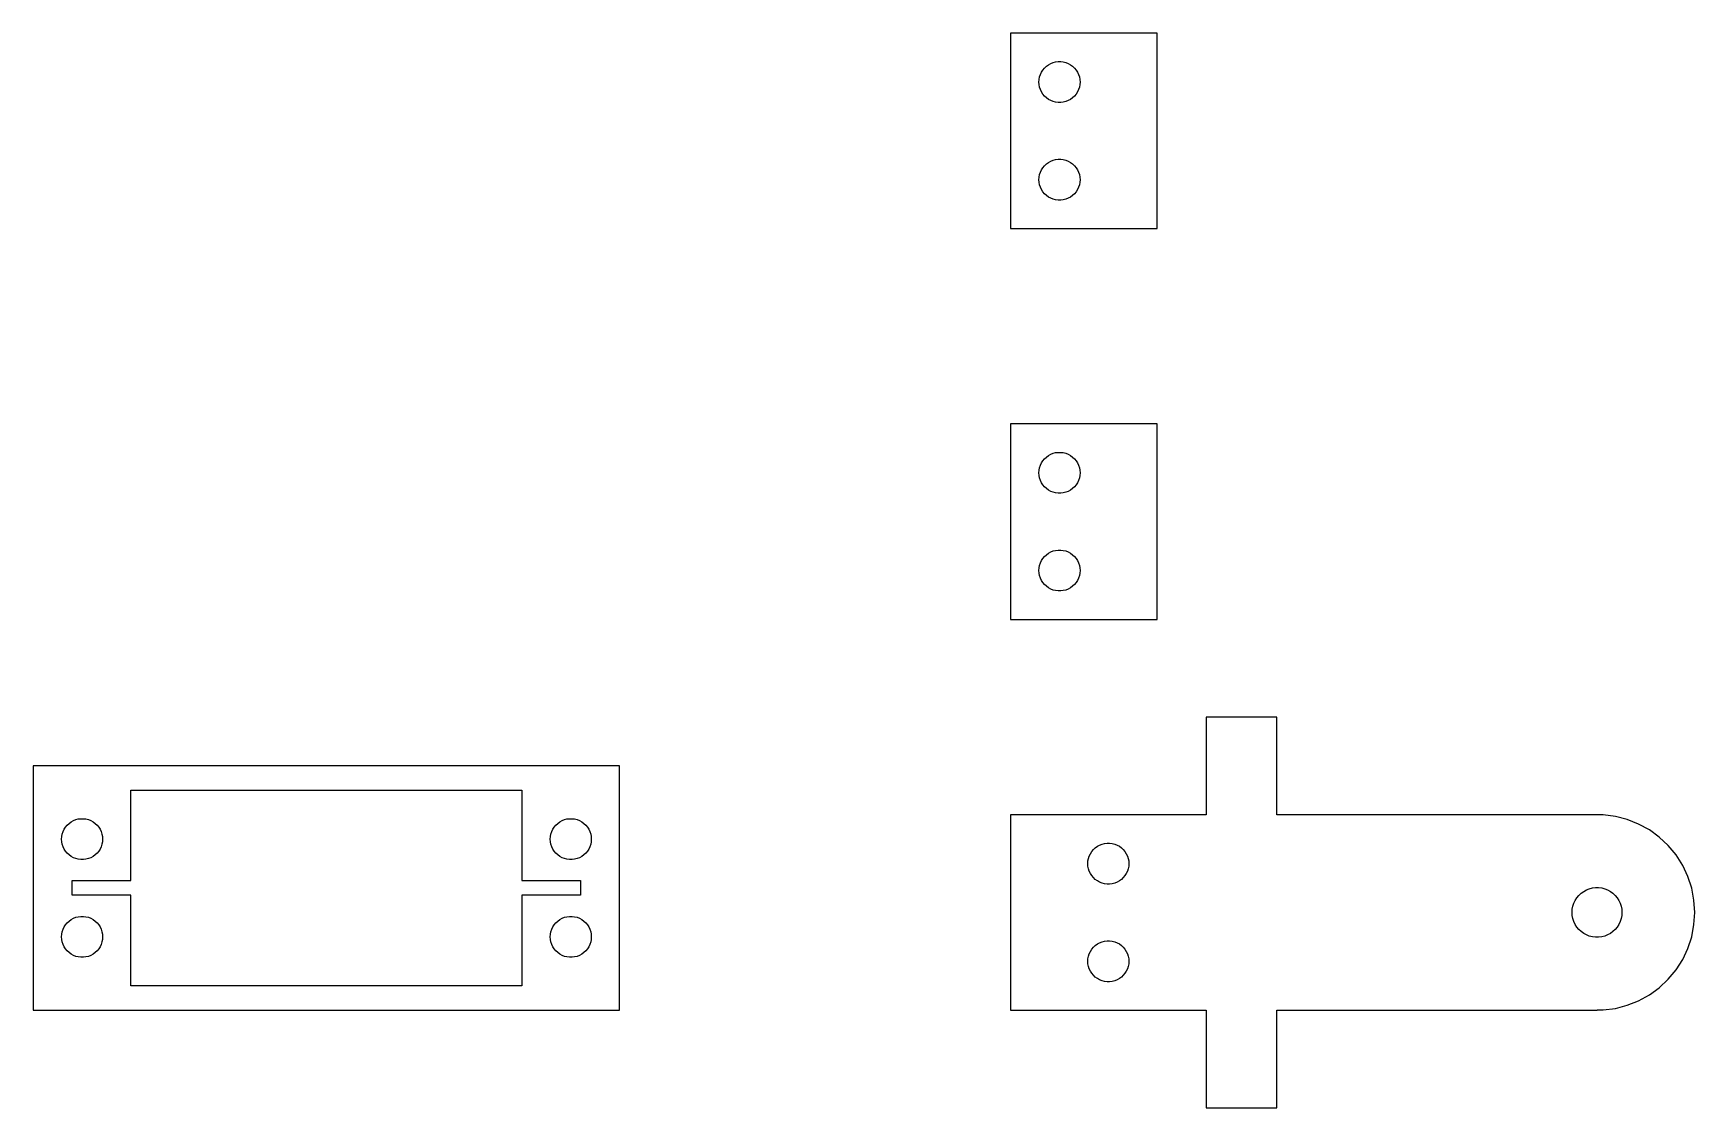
# Model space of a CAD drawing. Header units: metres. Extents: x 0 to 170, y -10 to 100.
import ezdxf

# ---------------------------------------------------------------- set-up
doc = ezdxf.new("R2010")
doc.units = ezdxf.units.M

msp = doc.modelspace()

# ---------------------------------------------------------------- linework, layer by layer
for p, q in [((115, 100), (100, 100)), ((100, 100), (100, 80)), ((115, 80), (115, 100)), ((103.875, 96.7731), (104.106, 96.9001)), ((104.106, 96.9001), (104.351, 96.9972)), ((104.351, 96.9972), (104.606, 97.0628)), ((104.606, 97.0628), (104.868, 97.0959)), ((104.868, 97.0959), (105.132, 97.0959)), ((105.132, 97.0959), (105.393, 97.0628)), ((105.393, 97.0628), (105.649, 96.9972)), ((105.649, 96.9972), (105.894, 96.9001)), ((105.894, 96.9001), (106.125, 96.7731)), ((102.9, 95), (102.917, 95.2632)), ((102.917, 95.2632), (102.966, 95.5222)), ((102.966, 95.5222), (103.047, 95.7731)), ((103.047, 95.7731), (103.16, 96.0117)), ((103.16, 96.0117), (103.301, 96.2343)), ((103.301, 96.2343), (103.469, 96.4375)), ((103.469, 96.4375), (103.661, 96.6181)), ((103.661, 96.6181), (103.875, 96.7731)), ((106.125, 96.7731), (106.339, 96.6181)), ((106.339, 96.6181), (106.531, 96.4375)), ((106.531, 96.4375), (106.699, 96.2343)), ((106.699, 96.2343), (106.84, 96.0117)), ((106.84, 96.0117), (106.953, 95.7731)), ((106.953, 95.7731), (107.034, 95.5222)), ((107.034, 95.5222), (107.083, 95.2632)), ((107.083, 95.2632), (107.1, 95)), ((102.917, 94.7368), (102.9, 95)), ((102.966, 94.4777), (102.917, 94.7368)), ((103.047, 94.2269), (102.966, 94.4777)), ((103.16, 93.9883), (103.047, 94.2269)), ((103.301, 93.7656), (103.16, 93.9883)), ((103.469, 93.5624), (103.301, 93.7656)), ((103.661, 93.3819), (103.469, 93.5624)), ((106.531, 93.5624), (106.339, 93.3819)), ((106.699, 93.7656), (106.531, 93.5624)), ((106.84, 93.9883), (106.699, 93.7656)), ((106.953, 94.2269), (106.84, 93.9883)), ((107.034, 94.4777), (106.953, 94.2269)), ((107.083, 94.7368), (107.034, 94.4777)), ((107.1, 95), (107.083, 94.7368)), ((103.875, 93.2269), (103.661, 93.3819)), ((104.106, 93.0999), (103.875, 93.2269)), ((104.351, 93.0028), (104.106, 93.0999)), ((104.606, 92.9372), (104.351, 93.0028)), ((104.868, 92.9041), (104.606, 92.9372)), ((105.132, 92.9041), (104.868, 92.9041)), ((105.393, 92.9372), (105.132, 92.9041)), ((105.649, 93.0028), (105.393, 92.9372)), ((105.894, 93.0999), (105.649, 93.0028)), ((106.125, 93.2269), (105.894, 93.0999)), ((106.339, 93.3819), (106.125, 93.2269)), ((103.661, 86.6181), (103.875, 86.7731)), ((103.875, 86.7731), (104.106, 86.9001)), ((104.106, 86.9001), (104.351, 86.9972)), ((104.351, 86.9972), (104.606, 87.0628)), ((104.606, 87.0628), (104.868, 87.0959)), ((104.868, 87.0959), (105.132, 87.0959)), ((105.132, 87.0959), (105.393, 87.0628)), ((105.393, 87.0628), (105.649, 86.9972)), ((105.649, 86.9972), (105.894, 86.9001)), ((105.894, 86.9001), (106.125, 86.7731)), ((106.125, 86.7731), (106.339, 86.6181)), ((102.9, 85), (102.917, 85.2632)), ((102.917, 84.7368), (102.9, 85)), ((102.917, 85.2632), (102.966, 85.5222)), ((102.966, 85.5222), (103.047, 85.7731)), ((103.047, 85.7731), (103.16, 86.0117)), ((103.16, 86.0117), (103.301, 86.2343)), ((103.301, 86.2343), (103.469, 86.4375)), ((103.469, 86.4375), (103.661, 86.6181)), ((106.339, 86.6181), (106.531, 86.4375)), ((106.531, 86.4375), (106.699, 86.2343)), ((106.699, 86.2343), (106.84, 86.0117)), ((106.84, 86.0117), (106.953, 85.7731)), ((106.953, 85.7731), (107.034, 85.5222)), ((107.034, 85.5222), (107.083, 85.2632)), ((107.083, 85.2632), (107.1, 85)), ((107.1, 85), (107.083, 84.7368)), ((102.966, 84.4777), (102.917, 84.7368)), ((103.047, 84.2269), (102.966, 84.4777)), ((103.16, 83.9883), (103.047, 84.2269)), ((103.301, 83.7656), (103.16, 83.9883)), ((103.469, 83.5624), (103.301, 83.7656)), ((103.661, 83.3819), (103.469, 83.5624)), ((103.875, 83.2269), (103.661, 83.3819)), ((106.339, 83.3819), (106.125, 83.2269)), ((106.531, 83.5624), (106.339, 83.3819)), ((106.699, 83.7656), (106.531, 83.5624)), ((106.84, 83.9883), (106.699, 83.7656)), ((106.953, 84.2269), (106.84, 83.9883)), ((107.034, 84.4777), (106.953, 84.2269)), ((107.083, 84.7368), (107.034, 84.4777)), ((104.106, 83.0999), (103.875, 83.2269)), ((104.351, 83.0028), (104.106, 83.0999)), ((104.606, 82.9372), (104.351, 83.0028)), ((104.868, 82.9041), (104.606, 82.9372)), ((105.132, 82.9041), (104.868, 82.9041)), ((105.393, 82.9372), (105.132, 82.9041)), ((105.649, 83.0028), (105.393, 82.9372)), ((105.894, 83.0999), (105.649, 83.0028)), ((106.125, 83.2269), (105.894, 83.0999)), ((100, 80), (115, 80)), ((115, 60), (100, 60)), ((100, 60), (100, 40)), ((115, 40), (115, 60)), ((103.16, 56.0117), (103.301, 56.2343)), ((103.301, 56.2343), (103.469, 56.4375)), ((103.469, 56.4375), (103.661, 56.6181)), ((103.661, 56.6181), (103.875, 56.7731)), ((103.875, 56.7731), (104.106, 56.9001)), ((104.106, 56.9001), (104.351, 56.9972)), ((104.351, 56.9972), (104.606, 57.0628)), ((104.606, 57.0628), (104.868, 57.0959)), ((104.868, 57.0959), (105.132, 57.0959)), ((105.132, 57.0959), (105.393, 57.0628)), ((105.393, 57.0628), (105.649, 56.9972)), ((105.649, 56.9972), (105.894, 56.9001)), ((105.894, 56.9001), (106.125, 56.7731)), ((106.125, 56.7731), (106.339, 56.6181)), ((106.339, 56.6181), (106.531, 56.4375)), ((106.531, 56.4375), (106.699, 56.2343)), ((106.699, 56.2343), (106.84, 56.0117)), ((102.9, 55), (102.917, 55.2632)), ((102.917, 54.7368), (102.9, 55)), ((102.917, 55.2632), (102.966, 55.5222)), ((102.966, 54.4777), (102.917, 54.7368)), ((102.966, 55.5222), (103.047, 55.7731)), ((103.047, 54.2269), (102.966, 54.4777)), ((103.047, 55.7731), (103.16, 56.0117)), ((106.84, 56.0117), (106.953, 55.7731)), ((106.953, 55.7731), (107.034, 55.5222)), ((107.034, 54.4777), (106.953, 54.2269)), ((107.034, 55.5222), (107.083, 55.2632)), ((107.083, 54.7368), (107.034, 54.4777)), ((107.083, 55.2632), (107.1, 55)), ((107.1, 55), (107.083, 54.7368)), ((103.16, 53.9883), (103.047, 54.2269)), ((103.301, 53.7656), (103.16, 53.9883)), ((103.469, 53.5624), (103.301, 53.7656)), ((103.661, 53.3819), (103.469, 53.5624)), ((103.875, 53.2269), (103.661, 53.3819)), ((104.106, 53.0999), (103.875, 53.2269)), ((104.351, 53.0028), (104.106, 53.0999)), ((104.606, 52.9372), (104.351, 53.0028)), ((104.868, 52.9041), (104.606, 52.9372)), ((105.132, 52.9041), (104.868, 52.9041)), ((105.393, 52.9372), (105.132, 52.9041)), ((105.649, 53.0028), (105.393, 52.9372)), ((105.894, 53.0999), (105.649, 53.0028)), ((106.125, 53.2269), (105.894, 53.0999)), ((106.339, 53.3819), (106.125, 53.2269)), ((106.531, 53.5624), (106.339, 53.3819)), ((106.699, 53.7656), (106.531, 53.5624)), ((106.84, 53.9883), (106.699, 53.7656)), ((106.953, 54.2269), (106.84, 53.9883)), ((103.047, 45.7731), (103.16, 46.0117)), ((103.16, 46.0117), (103.301, 46.2343)), ((103.301, 46.2343), (103.469, 46.4375)), ((103.469, 46.4375), (103.661, 46.6181)), ((103.661, 46.6181), (103.875, 46.7731)), ((103.875, 46.7731), (104.106, 46.9001)), ((104.106, 46.9001), (104.351, 46.9972)), ((104.351, 46.9972), (104.606, 47.0628)), ((104.606, 47.0628), (104.868, 47.0959)), ((104.868, 47.0959), (105.132, 47.0959)), ((105.132, 47.0959), (105.393, 47.0628)), ((105.393, 47.0628), (105.649, 46.9972)), ((105.649, 46.9972), (105.894, 46.9001)), ((105.894, 46.9001), (106.125, 46.7731)), ((106.125, 46.7731), (106.339, 46.6181)), ((106.339, 46.6181), (106.531, 46.4375)), ((106.531, 46.4375), (106.699, 46.2343)), ((106.699, 46.2343), (106.84, 46.0117)), ((106.84, 46.0117), (106.953, 45.7731)), ((102.9, 45), (102.917, 45.2632)), ((102.917, 44.7368), (102.9, 45)), ((102.917, 45.2632), (102.966, 45.5222)), ((102.966, 44.4777), (102.917, 44.7368)), ((102.966, 45.5222), (103.047, 45.7731)), ((103.047, 44.2269), (102.966, 44.4777)), ((103.16, 43.9883), (103.047, 44.2269)), ((106.953, 44.2269), (106.84, 43.9883)), ((106.953, 45.7731), (107.034, 45.5222)), ((107.034, 44.4777), (106.953, 44.2269)), ((107.034, 45.5222), (107.083, 45.2632)), ((107.083, 44.7368), (107.034, 44.4777)), ((107.083, 45.2632), (107.1, 45)), ((107.1, 45), (107.083, 44.7368)), ((103.301, 43.7656), (103.16, 43.9883)), ((103.469, 43.5624), (103.301, 43.7656)), ((103.661, 43.3819), (103.469, 43.5624)), ((103.875, 43.2269), (103.661, 43.3819)), ((104.106, 43.0999), (103.875, 43.2269)), ((104.351, 43.0028), (104.106, 43.0999)), ((104.606, 42.9372), (104.351, 43.0028)), ((104.868, 42.9041), (104.606, 42.9372)), ((105.132, 42.9041), (104.868, 42.9041)), ((105.393, 42.9372), (105.132, 42.9041)), ((105.649, 43.0028), (105.393, 42.9372)), ((105.894, 43.0999), (105.649, 43.0028)), ((106.125, 43.2269), (105.894, 43.0999)), ((106.339, 43.3819), (106.125, 43.2269)), ((106.531, 43.5624), (106.339, 43.3819)), ((106.699, 43.7656), (106.531, 43.5624)), ((106.84, 43.9883), (106.699, 43.7656)), ((100, 40), (115, 40)), ((127.25, 30), (120, 30)), ((120, 30), (120, 20)), ((127.25, 20), (127.25, 30)), ((60, 25), (0, 25)), ((0, 25), (0, 0)), ((60, 0), (60, 25)), ((10, 13.25), (10, 22.5)), ((10, 22.5), (50, 22.5)), ((50, 22.5), (50, 13.25)), ((3.15974, 18.5117), (3.30106, 18.7343)), ((3.30106, 18.7343), (3.46916, 18.9375)), ((3.46916, 18.9375), (3.66141, 19.1181)), ((3.66141, 19.1181), (3.87476, 19.2731)), ((3.87476, 19.2731), (4.10585, 19.4001)), ((4.10585, 19.4001), (4.35106, 19.4972)), ((4.35106, 19.4972), (4.60649, 19.5628)), ((4.60649, 19.5628), (4.86813, 19.5959)), ((4.86813, 19.5959), (5.13185, 19.5959)), ((5.13185, 19.5959), (5.39349, 19.5628)), ((5.39349, 19.5628), (5.64893, 19.4972)), ((5.64893, 19.4972), (5.89413, 19.4001)), ((5.89413, 19.4001), (6.12523, 19.2731)), ((6.12523, 19.2731), (6.33858, 19.1181)), ((6.33858, 19.1181), (6.53082, 18.9375)), ((6.53082, 18.9375), (6.69893, 18.7343)), ((6.69893, 18.7343), (6.84024, 18.5117)), ((53.1597, 18.5117), (53.3011, 18.7343)), ((53.3011, 18.7343), (53.4692, 18.9375)), ((53.4692, 18.9375), (53.6614, 19.1181)), ((53.6614, 19.1181), (53.8748, 19.2731)), ((53.8748, 19.2731), (54.1059, 19.4001)), ((54.1059, 19.4001), (54.3511, 19.4972)), ((54.3511, 19.4972), (54.6065, 19.5628)), ((54.6065, 19.5628), (54.8681, 19.5959)), ((54.8681, 19.5959), (55.1319, 19.5959)), ((55.1319, 19.5959), (55.3935, 19.5628)), ((55.3935, 19.5628), (55.6489, 19.4972)), ((55.6489, 19.4972), (55.8941, 19.4001)), ((55.8941, 19.4001), (56.1252, 19.2731)), ((56.1252, 19.2731), (56.3386, 19.1181)), ((56.3386, 19.1181), (56.5308, 18.9375)), ((56.5308, 18.9375), (56.6989, 18.7343)), ((56.6989, 18.7343), (56.8402, 18.5117)), ((120, 20), (100, 20)), ((100, 20), (100, 0)), ((160, 20), (127.25, 20)), ((160, 19.9803), (160, 20)), ((160.628, 19.9803), (160, 19.9803)), ((161.874, 19.8229), (160.628, 19.9803)), ((163.09, 19.5106), (161.874, 19.8229)), ((164.258, 19.0483), (163.09, 19.5106)), ((165.358, 18.4433), (164.258, 19.0483)), ((2.89999, 17.5), (2.91655, 17.7632)), ((2.91655, 17.2368), (2.89999, 17.5)), ((2.91655, 17.7632), (2.96597, 18.0222)), ((2.96597, 16.9777), (2.91655, 17.2368)), ((2.96597, 18.0222), (3.04745, 18.2731)), ((3.04745, 18.2731), (3.15974, 18.5117)), ((6.84024, 18.5117), (6.95253, 18.2731)), ((6.95253, 18.2731), (7.03401, 18.0222)), ((7.03401, 18.0222), (7.08344, 17.7632)), ((7.08344, 17.2368), (7.03401, 16.9777)), ((7.08344, 17.7632), (7.09999, 17.5)), ((7.09999, 17.5), (7.08344, 17.2368)), ((52.9, 17.5), (52.9165, 17.7632)), ((52.9165, 17.2368), (52.9, 17.5)), ((52.9165, 17.7632), (52.966, 18.0222)), ((52.966, 16.9777), (52.9165, 17.2368)), ((52.966, 18.0222), (53.0475, 18.2731)), ((53.0475, 18.2731), (53.1597, 18.5117)), ((56.8402, 18.5117), (56.9525, 18.2731)), ((56.9525, 18.2731), (57.034, 18.0222)), ((57.034, 18.0222), (57.0834, 17.7632)), ((57.0834, 17.2368), (57.034, 16.9777)), ((57.0834, 17.7632), (57.1, 17.5)), ((57.1, 17.5), (57.0834, 17.2368)), ((109.351, 16.9972), (109.606, 17.0628)), ((109.606, 17.0628), (109.868, 17.0959)), ((109.868, 17.0959), (110.132, 17.0959)), ((110.132, 17.0959), (110.393, 17.0628)), ((110.393, 17.0628), (110.649, 16.9972)), ((166.374, 17.7051), (165.358, 18.4433)), ((167.29, 16.8455), (166.374, 17.7051)), ((3.04745, 16.7269), (2.96597, 16.9777)), ((3.15974, 16.4883), (3.04745, 16.7269)), ((3.30106, 16.2656), (3.15974, 16.4883)), ((3.46916, 16.0624), (3.30106, 16.2656)), ((3.66141, 15.8819), (3.46916, 16.0624)), ((3.87476, 15.7269), (3.66141, 15.8819)), ((4.10585, 15.5999), (3.87476, 15.7269)), ((4.35106, 15.5028), (4.10585, 15.5999)), ((4.60649, 15.4372), (4.35106, 15.5028)), ((4.86813, 15.4041), (4.60649, 15.4372)), ((5.13185, 15.4041), (4.86813, 15.4041)), ((5.39349, 15.4372), (5.13185, 15.4041)), ((5.64893, 15.5028), (5.39349, 15.4372)), ((5.89413, 15.5999), (5.64893, 15.5028)), ((6.12523, 15.7269), (5.89413, 15.5999)), ((6.33858, 15.8819), (6.12523, 15.7269)), ((6.53082, 16.0624), (6.33858, 15.8819)), ((6.69893, 16.2656), (6.53082, 16.0624)), ((6.84024, 16.4883), (6.69893, 16.2656)), ((6.95253, 16.7269), (6.84024, 16.4883)), ((7.03401, 16.9777), (6.95253, 16.7269)), ((53.0475, 16.7269), (52.966, 16.9777)), ((53.1597, 16.4883), (53.0475, 16.7269)), ((53.3011, 16.2656), (53.1597, 16.4883)), ((53.4692, 16.0624), (53.3011, 16.2656)), ((53.6614, 15.8819), (53.4692, 16.0624)), ((53.8748, 15.7269), (53.6614, 15.8819)), ((54.1059, 15.5999), (53.8748, 15.7269)), ((54.3511, 15.5028), (54.1059, 15.5999)), ((54.6065, 15.4372), (54.3511, 15.5028)), ((54.8681, 15.4041), (54.6065, 15.4372)), ((55.1319, 15.4041), (54.8681, 15.4041)), ((55.3935, 15.4372), (55.1319, 15.4041)), ((55.6489, 15.5028), (55.3935, 15.4372)), ((55.8941, 15.5999), (55.6489, 15.5028)), ((56.1252, 15.7269), (55.8941, 15.5999)), ((56.3386, 15.8819), (56.1252, 15.7269)), ((56.5308, 16.0624), (56.3386, 15.8819)), ((56.6989, 16.2656), (56.5308, 16.0624)), ((56.8402, 16.4883), (56.6989, 16.2656)), ((56.9525, 16.7269), (56.8402, 16.4883)), ((57.034, 16.9777), (56.9525, 16.7269)), ((107.917, 15.2632), (107.966, 15.5222)), ((107.966, 15.5222), (108.047, 15.7731)), ((108.047, 15.7731), (108.16, 16.0117)), ((108.16, 16.0117), (108.301, 16.2343)), ((108.301, 16.2343), (108.469, 16.4375)), ((108.469, 16.4375), (108.661, 16.6181)), ((108.661, 16.6181), (108.875, 16.7731)), ((108.875, 16.7731), (109.106, 16.9001)), ((109.106, 16.9001), (109.351, 16.9972)), ((110.649, 16.9972), (110.894, 16.9001)), ((110.894, 16.9001), (111.125, 16.7731)), ((111.125, 16.7731), (111.339, 16.6181)), ((111.339, 16.6181), (111.531, 16.4375)), ((111.531, 16.4375), (111.699, 16.2343)), ((111.699, 16.2343), (111.84, 16.0117)), ((111.84, 16.0117), (111.953, 15.7731)), ((111.953, 15.7731), (112.034, 15.5222)), ((112.034, 15.5222), (112.083, 15.2632)), ((168.09, 15.8778), (167.29, 16.8455)), ((168.763, 14.8175), (168.09, 15.8778)), ((107.9, 15), (107.917, 15.2632)), ((107.917, 14.7368), (107.9, 15)), ((107.966, 14.4777), (107.917, 14.7368)), ((108.047, 14.2269), (107.966, 14.4777)), ((108.16, 13.9883), (108.047, 14.2269)), ((108.301, 13.7656), (108.16, 13.9883)), ((108.469, 13.5624), (108.301, 13.7656)), ((111.699, 13.7656), (111.531, 13.5624)), ((111.84, 13.9883), (111.699, 13.7656)), ((111.953, 14.2269), (111.84, 13.9883)), ((112.034, 14.4777), (111.953, 14.2269)), ((112.083, 14.7368), (112.034, 14.4777)), ((112.083, 15.2632), (112.1, 15)), ((112.1, 15), (112.083, 14.7368)), ((169.298, 13.6812), (168.763, 14.8175)), ((169.686, 12.4869), (169.298, 13.6812)), ((4, 11.75), (4, 13.25)), ((4, 13.25), (10, 13.25)), ((50, 13.25), (56, 13.25)), ((56, 13.25), (56, 11.75)), ((108.661, 13.3819), (108.469, 13.5624)), ((108.875, 13.2269), (108.661, 13.3819)), ((109.106, 13.0999), (108.875, 13.2269)), ((109.351, 13.0028), (109.106, 13.0999)), ((109.606, 12.9372), (109.351, 13.0028)), ((109.868, 12.9041), (109.606, 12.9372)), ((110.132, 12.9041), (109.868, 12.9041)), ((110.393, 12.9372), (110.132, 12.9041)), ((110.649, 13.0028), (110.393, 12.9372)), ((110.894, 13.0999), (110.649, 13.0028)), ((111.125, 13.2269), (110.894, 13.0999)), ((111.339, 13.3819), (111.125, 13.2269)), ((111.531, 13.5624), (111.339, 13.3819)), ((158.141, 11.7456), (158.375, 11.9648)), ((158.375, 11.9648), (158.634, 12.153)), ((158.634, 12.153), (158.914, 12.3073)), ((158.914, 12.3073), (159.212, 12.4252)), ((159.212, 12.4252), (159.522, 12.5048)), ((159.522, 12.5048), (159.84, 12.545)), ((159.84, 12.545), (160.16, 12.545)), ((160.16, 12.545), (160.478, 12.5048)), ((160.478, 12.5048), (160.788, 12.4252)), ((160.788, 12.4252), (161.086, 12.3073)), ((161.086, 12.3073), (161.366, 12.153)), ((161.366, 12.153), (161.625, 11.9648)), ((161.625, 11.9648), (161.859, 11.7456)), ((169.921, 11.2533), (169.686, 12.4869)), ((10, 11.75), (4, 11.75)), ((10, 2.5), (10, 11.75)), ((56, 11.75), (50, 11.75)), ((50, 11.75), (50, 2.5)), ((157.45, 10), (157.47, 10.3196)), ((157.47, 10.3196), (157.53, 10.6342)), ((157.53, 10.6342), (157.629, 10.9387)), ((157.629, 10.9387), (157.765, 11.2285)), ((157.765, 11.2285), (157.937, 11.4988)), ((157.937, 11.4988), (158.141, 11.7456)), ((161.859, 11.7456), (162.063, 11.4988)), ((162.063, 11.4988), (162.235, 11.2285)), ((162.235, 11.2285), (162.371, 10.9387)), ((162.371, 10.9387), (162.47, 10.6342)), ((162.47, 10.6342), (162.53, 10.3196)), ((162.53, 10.3196), (162.55, 10)), ((170, 10), (169.921, 11.2533)), ((3.04745, 8.27306), (3.15974, 8.51167)), ((3.15974, 8.51167), (3.30106, 8.73434)), ((3.30106, 8.73434), (3.46916, 8.93755)), ((3.46916, 8.93755), (3.66141, 9.11807)), ((3.66141, 9.11807), (3.87476, 9.27309)), ((3.87476, 9.27309), (4.10585, 9.40013)), ((4.10585, 9.40013), (4.35106, 9.49721)), ((4.35106, 9.49721), (4.60649, 9.56279)), ((4.60649, 9.56279), (4.86813, 9.59586)), ((4.86813, 9.59586), (5.13185, 9.59586)), ((5.13185, 9.59586), (5.39349, 9.56279)), ((5.39349, 9.56279), (5.64893, 9.49721)), ((5.64893, 9.49721), (5.89413, 9.40013)), ((5.89413, 9.40013), (6.12523, 9.27309)), ((6.12523, 9.27309), (6.33858, 9.11807)), ((6.33858, 9.11807), (6.53082, 8.93755)), ((6.53082, 8.93755), (6.69893, 8.73434)), ((6.69893, 8.73434), (6.84024, 8.51167)), ((6.84024, 8.51167), (6.95253, 8.27306)), ((53.0475, 8.27306), (53.1597, 8.51167)), ((53.1597, 8.51167), (53.3011, 8.73434)), ((53.3011, 8.73434), (53.4692, 8.93755)), ((53.4692, 8.93755), (53.6614, 9.11807)), ((53.6614, 9.11807), (53.8748, 9.27309)), ((53.8748, 9.27309), (54.1059, 9.40013)), ((54.1059, 9.40013), (54.3511, 9.49721)), ((54.3511, 9.49721), (54.6065, 9.56279)), ((54.6065, 9.56279), (54.8681, 9.59586)), ((54.8681, 9.59586), (55.1319, 9.59586)), ((55.1319, 9.59586), (55.3935, 9.56279)), ((55.3935, 9.56279), (55.6489, 9.49721)), ((55.6489, 9.49721), (55.8941, 9.40013)), ((55.8941, 9.40013), (56.1252, 9.27309)), ((56.1252, 9.27309), (56.3386, 9.11807)), ((56.3386, 9.11807), (56.5308, 8.93755)), ((56.5308, 8.93755), (56.6989, 8.73434)), ((56.6989, 8.73434), (56.8402, 8.51167)), ((56.8402, 8.51167), (56.9525, 8.27306)), ((157.47, 9.68039), (157.45, 10)), ((157.53, 9.36583), (157.47, 9.68039)), ((157.629, 9.06128), (157.53, 9.36583)), ((157.765, 8.77151), (157.629, 9.06128)), ((157.937, 8.50114), (157.765, 8.77151)), ((158.141, 8.25439), (157.937, 8.50114)), ((162.063, 8.50114), (161.859, 8.25439)), ((162.235, 8.77151), (162.063, 8.50114)), ((162.371, 9.06128), (162.235, 8.77151)), ((162.47, 9.36583), (162.371, 9.06128)), ((162.53, 9.68039), (162.47, 9.36583)), ((162.55, 10), (162.53, 9.68039)), ((169.686, 7.51309), (169.921, 8.74666)), ((169.921, 8.74666), (170, 10)), ((2.89999, 7.5), (2.91655, 7.7632)), ((2.91655, 7.23679), (2.89999, 7.5)), ((2.91655, 7.7632), (2.96597, 8.02225)), ((2.96597, 6.97774), (2.91655, 7.23679)), ((2.96597, 8.02225), (3.04745, 8.27306)), ((3.04745, 6.72693), (2.96597, 6.97774)), ((6.95253, 8.27306), (7.03401, 8.02225)), ((7.03401, 6.97774), (6.95253, 6.72693)), ((7.03401, 8.02225), (7.08344, 7.7632)), ((7.08344, 7.23679), (7.03401, 6.97774)), ((7.08344, 7.7632), (7.09999, 7.5)), ((7.09999, 7.5), (7.08344, 7.23679)), ((52.9, 7.5), (52.9165, 7.7632)), ((52.9165, 7.23679), (52.9, 7.5)), ((52.9165, 7.7632), (52.966, 8.02225)), ((52.966, 6.97774), (52.9165, 7.23679)), ((52.966, 8.02225), (53.0475, 8.27306)), ((53.0475, 6.72693), (52.966, 6.97774)), ((56.9525, 8.27306), (57.034, 8.02225)), ((57.034, 6.97774), (56.9525, 6.72693)), ((57.034, 8.02225), (57.0834, 7.7632)), ((57.0834, 7.23679), (57.034, 6.97774)), ((57.0834, 7.7632), (57.1, 7.5)), ((57.1, 7.5), (57.0834, 7.23679)), ((108.875, 6.77309), (109.106, 6.90013)), ((109.106, 6.90013), (109.351, 6.99721)), ((109.351, 6.99721), (109.606, 7.06279)), ((109.606, 7.06279), (109.868, 7.09586)), ((109.868, 7.09586), (110.132, 7.09586)), ((110.132, 7.09586), (110.393, 7.06279)), ((110.393, 7.06279), (110.649, 6.99721)), ((110.649, 6.99721), (110.894, 6.90013)), ((110.894, 6.90013), (111.125, 6.77309)), ((158.375, 8.03519), (158.141, 8.25439)), ((158.634, 7.84695), (158.375, 8.03519)), ((158.914, 7.69269), (158.634, 7.84695)), ((159.212, 7.5748), (158.914, 7.69269)), ((159.522, 7.49516), (159.212, 7.5748)), ((159.84, 7.45502), (159.522, 7.49516)), ((160.16, 7.45502), (159.84, 7.45502)), ((160.478, 7.49516), (160.16, 7.45502)), ((160.788, 7.5748), (160.478, 7.49516)), ((161.086, 7.69269), (160.788, 7.5748)), ((161.366, 7.84695), (161.086, 7.69269)), ((161.625, 8.03519), (161.366, 7.84695)), ((161.859, 8.25439), (161.625, 8.03519)), ((169.298, 6.31874), (169.686, 7.51309)), ((3.15974, 6.48831), (3.04745, 6.72693)), ((3.30106, 6.26564), (3.15974, 6.48831)), ((3.46916, 6.06244), (3.30106, 6.26564)), ((3.66141, 5.88191), (3.46916, 6.06244)), ((3.87476, 5.7269), (3.66141, 5.88191)), ((4.10585, 5.59985), (3.87476, 5.7269)), ((4.35106, 5.50278), (4.10585, 5.59985)), ((4.60649, 5.43719), (4.35106, 5.50278)), ((4.86813, 5.40413), (4.60649, 5.43719)), ((5.13185, 5.40413), (4.86813, 5.40413)), ((5.39349, 5.43719), (5.13185, 5.40413)), ((5.64893, 5.50278), (5.39349, 5.43719)), ((5.89413, 5.59985), (5.64893, 5.50278)), ((6.12523, 5.7269), (5.89413, 5.59985)), ((6.33858, 5.88191), (6.12523, 5.7269)), ((6.53082, 6.06244), (6.33858, 5.88191)), ((6.69893, 6.26564), (6.53082, 6.06244)), ((6.84024, 6.48831), (6.69893, 6.26564)), ((6.95253, 6.72693), (6.84024, 6.48831)), ((53.1597, 6.48831), (53.0475, 6.72693)), ((53.3011, 6.26564), (53.1597, 6.48831)), ((53.4692, 6.06244), (53.3011, 6.26564)), ((53.6614, 5.88191), (53.4692, 6.06244)), ((53.8748, 5.7269), (53.6614, 5.88191)), ((54.1059, 5.59985), (53.8748, 5.7269)), ((54.3511, 5.50278), (54.1059, 5.59985)), ((54.6065, 5.43719), (54.3511, 5.50278)), ((54.8681, 5.40413), (54.6065, 5.43719)), ((55.1319, 5.40413), (54.8681, 5.40413)), ((55.3935, 5.43719), (55.1319, 5.40413)), ((55.6489, 5.50278), (55.3935, 5.43719)), ((55.8941, 5.59985), (55.6489, 5.50278)), ((56.1252, 5.7269), (55.8941, 5.59985)), ((56.3386, 5.88191), (56.1252, 5.7269)), ((56.5308, 6.06244), (56.3386, 5.88191)), ((56.6989, 6.26564), (56.5308, 6.06244)), ((56.8402, 6.48831), (56.6989, 6.26564)), ((56.9525, 6.72693), (56.8402, 6.48831)), ((107.9, 5), (107.917, 5.2632)), ((107.917, 5.2632), (107.966, 5.52225)), ((107.966, 5.52225), (108.047, 5.77306)), ((108.047, 5.77306), (108.16, 6.01167)), ((108.16, 6.01167), (108.301, 6.23434)), ((108.301, 6.23434), (108.469, 6.43755)), ((108.469, 6.43755), (108.661, 6.61807)), ((108.661, 6.61807), (108.875, 6.77309)), ((111.125, 6.77309), (111.339, 6.61807)), ((111.339, 6.61807), (111.531, 6.43755)), ((111.531, 6.43755), (111.699, 6.23434)), ((111.699, 6.23434), (111.84, 6.01167)), ((111.84, 6.01167), (111.953, 5.77306)), ((111.953, 5.77306), (112.034, 5.52225)), ((112.034, 5.52225), (112.083, 5.2632)), ((112.083, 5.2632), (112.1, 5)), ((168.09, 4.12215), (168.763, 5.18245)), ((168.763, 5.18245), (169.298, 6.31874)), ((107.917, 4.73679), (107.9, 5)), ((107.966, 4.47774), (107.917, 4.73679)), ((108.047, 4.22693), (107.966, 4.47774)), ((108.16, 3.98831), (108.047, 4.22693)), ((108.301, 3.76564), (108.16, 3.98831)), ((108.469, 3.56244), (108.301, 3.76564)), ((108.661, 3.38191), (108.469, 3.56244)), ((111.531, 3.56244), (111.339, 3.38191)), ((111.699, 3.76564), (111.531, 3.56244)), ((111.84, 3.98831), (111.699, 3.76564)), ((111.953, 4.22693), (111.84, 3.98831)), ((112.034, 4.47774), (111.953, 4.22693)), ((112.083, 4.73679), (112.034, 4.47774)), ((112.1, 5), (112.083, 4.73679)), ((167.29, 3.15453), (168.09, 4.12215)), ((50, 2.5), (10, 2.5)), ((108.875, 3.2269), (108.661, 3.38191)), ((109.106, 3.09985), (108.875, 3.2269)), ((109.351, 3.00278), (109.106, 3.09985)), ((109.606, 2.93719), (109.351, 3.00278)), ((109.868, 2.90413), (109.606, 2.93719)), ((110.132, 2.90413), (109.868, 2.90413)), ((110.393, 2.93719), (110.132, 2.90413)), ((110.649, 3.00278), (110.393, 2.93719)), ((110.894, 3.09985), (110.649, 3.00278)), ((111.125, 3.2269), (110.894, 3.09985)), ((111.339, 3.38191), (111.125, 3.2269)), ((165.358, 1.55672), (166.374, 2.29486)), ((166.374, 2.29486), (167.29, 3.15453)), ((0, 0), (60, 0)), ((100, 0), (120, 0)), ((120, 0), (120, -10)), ((127.25, 0), (160, 0)), ((127.25, -10), (127.25, 0)), ((160, 0), (160, 0.01973)), ((160, 0.01973), (160.628, 0.01973)), ((160.628, 0.01973), (161.874, 0.17712)), ((161.874, 0.17712), (163.09, 0.48943)), ((163.09, 0.48943), (164.258, 0.95172)), ((164.258, 0.95172), (165.358, 1.55672)), ((120, -10), (127.25, -10))]:
    msp.add_line(p, q)

doc.saveas('drawing.dxf')
